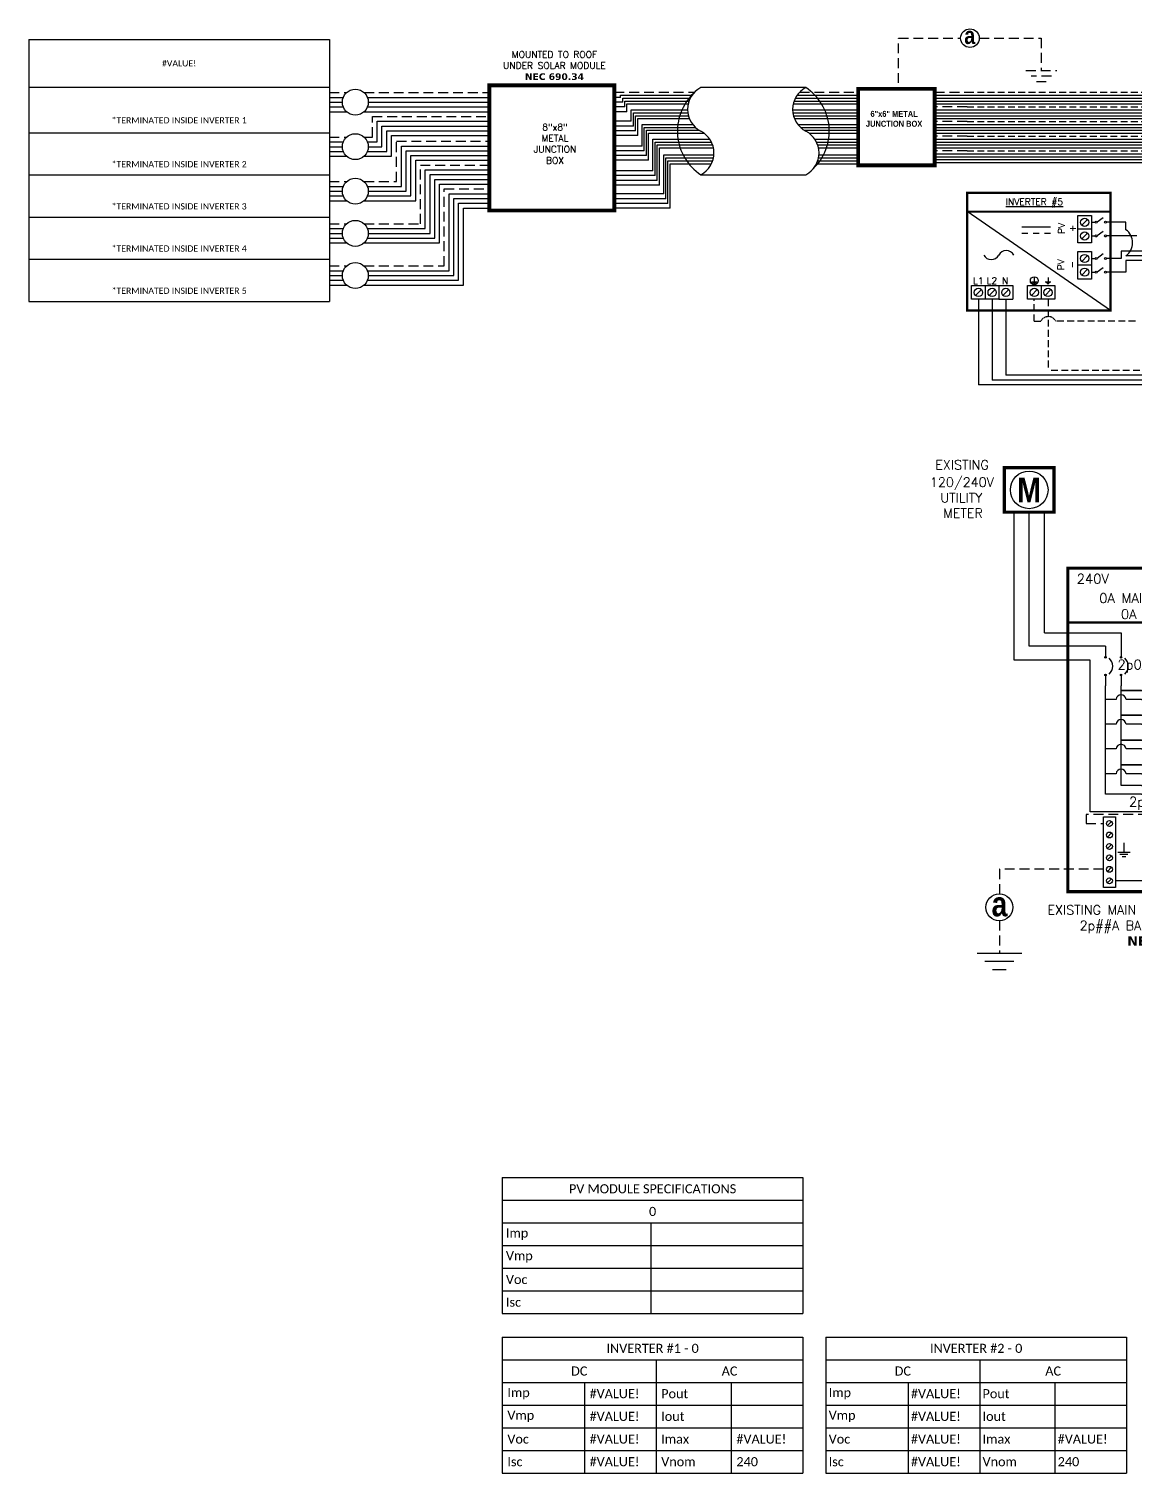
# Model space of a CAD drawing. Header units: feet. Extents: x 9859 to 10652, y 15293 to 15841.
# Drawn here: x 9859 to 10279, y 15293 to 15841 of the extents above; entities that cross this region are included whole.
import ezdxf

# ---------------------------------------------------------------- set-up
doc = ezdxf.new("R2010")
doc.units = ezdxf.units.FT
doc.header["$MEASUREMENT"] = 0
doc.linetypes.add('HIDDEN', pattern=[0.375, 0.25, -0.125])
for name, color, linetype in [('ONE LINE BLOCKS', 7, 'Continuous'), ('TABLES', 7, 'Continuous'), ('TEXT', 7, 'Continuous'), ('Z - TITLEBLOCK TXT', 7, 'Continuous')]:
    doc.layers.add(name, color=color, linetype=linetype)
doc.styles.add('ONE LINE TXT', font='techb___.ttf')
doc.styles.get("Standard").update_dxf_attribs({"font": 'simplex.shx'})

# ---------------------------------------------------------------- blocks, each defined once
blk = doc.blocks.new('*T15')
at = {"color": 9, "linetype": 'ByBlock', "lineweight": 30, "true_color": 0xa7bfde, "transparency": 16777216}
blk.add_line((0, 0), (114.11, 0), dxfattribs=at)
at = {"color": 0, "linetype": 'ByBlock', "lineweight": -2, "transparency": 16777216}
for p, q in [((0, 0), (0, -99.47)), ((114.11, 0), (114.11, -99.47)), ((0, -18.03), (114.11, -18.03)), ((0, -35.38), (114.11, -35.38)), ((0, -51.4), (114.11, -51.4)), ((0, -67.43), (114.11, -67.43)), ((0, -83.45), (114.11, -83.45)), ((0, -99.47), (114.11, -99.47))]:
    blk.add_line(p, q, dxfattribs=at)
at = {"color": 0, "transparency": 16777216, "char_height": 2.3758, "width": 108.4471, "attachment_point": 5}
for s, insert in [('{\\fCalibri|b0|i0|c0;#VALUE!', (57.06, -9.02)), ('{\\fCalibri|b0|i0|c0;^J^J*TERMINATED INSIDE INVERTER 1', (57.06, -26.71)), ('{\\fCalibri|b0|i0|c0;^J^J*TERMINATED INSIDE INVERTER 2', (57.06, -43.39)), ('{\\fCalibri|b0|i0|c0;^J^J*TERMINATED INSIDE INVERTER 3', (57.06, -59.41)), ('{\\fCalibri|b0|i0|c0;^J^J*TERMINATED INSIDE INVERTER 4', (57.06, -75.44)), ('{\\fCalibri|b0|i0|c0;^J^J*TERMINATED INSIDE INVERTER 5', (57.06, -91.46))]:
    blk.add_mtext(s, dxfattribs=dict(at, insert=insert))
blk = doc.blocks.new('*U17')
at = {"color": 7, "linetype": 'Continuous'}
for p, q in [((-628.73, -1.61), (-2.62, -1.61)), ((-628.73, -4.82), (-7.87, -4.82)), ((-628.73, -9.64), (-132.05, -9.65)), ((-628.73, -12.86), (-137.3, -12.86)), ((-628.73, -17.69), (-261.48, -17.69)), ((-628.73, -20.9), (-266.73, -20.9)), ((-628.73, -25.73), (-390.92, -25.73)), ((-628.73, -28.95), (-396.16, -28.95)), ((-628.73, -33.78), (-520.35, -33.78)), ((-628.73, -36.99), (-525.59, -36.99)), ((-541.48, -71.46), (-552.11, -71.46)), ((-535.52, -78.99), (-552.11, -78.99)), ((-541.48, -75.56), (-541.48, -71.46)), ((-525.59, -89.87), (-541.48, -89.87)), ((-622.52, -113.78), (-622.52, -160.83)), ((-280.35, -160.83), (-622.52, -160.83))]:
    blk.add_line(p, q, dxfattribs=at)
at = {"color": 253, "linetype": 'Continuous'}
for p, q in [((-628.73, -3.21), (-5.24, -3.22)), ((-628.73, -6.43), (-10.49, -6.43)), ((-628.73, -11.25), (-134.67, -11.25)), ((-628.73, -14.47), (-139.92, -14.47)), ((-628.73, -19.3), (-264.11, -19.3)), ((-628.73, -22.52), (-269.35, -22.52)), ((-628.73, -27.34), (-393.54, -27.34)), ((-628.73, -30.56), (-398.78, -30.56)), ((-628.73, -35.39), (-522.97, -35.39)), ((-628.73, -38.6), (-528.21, -38.6)), ((-528.21, -87.25), (-544.05, -87.25)), ((-544.05, -87.25), (-544.05, -91.36)), ((-544.05, -91.36), (-552.11, -91.36)), ((-522.97, -92.49), (-541.43, -92.49)), ((-541.43, -92.49), (-541.43, -98.89)), ((-541.43, -98.89), (-552.11, -98.89)), ((-607.45, -113.78), (-607.45, -155.57)), ((-273.07, -155.57), (-607.45, -155.57))]:
    blk.add_line(p, q, dxfattribs=at)
at = {"color": 10, "linetype": 'Continuous'}
for p in [(-614.98, -113.78), (-277.13, -158.2)]:
    blk.add_line(p, (-614.98, -158.2), dxfattribs=at)
at = {"layer": 'ONE LINE BLOCKS', "lineweight": 50, "const_width": 1.19}
for points in [[(-628.73, -119.95), (-628.73, -55.29), (-549.96, -55.29), (-549.96, -119.95)], [(-628.73, -65.58), (-628.73, -55.29), (-549.96, -55.29), (-549.96, -65.58)]]:
    blk.add_lwpolyline(points, close=True, dxfattribs=at)
at = {"layer": 'TEXT', "color": 92, "linetype": 'HIDDEN', "ltscale": 15}
for p, q in [((-628.73, 0), (0, 0)), ((-628.73, -8.04), (-129.43, -8.04)), ((-628.73, -16.08), (-258.86, -16.08)), ((-628.73, -24.13), (-388.29, -24.13)), ((-628.73, -32.17), (-517.73, -32.17)), ((-591.81, -125.82), (-591.81, -113.78)), ((-584.28, -113.78), (-584.28, -152.94)), ((-591.81, -125.82), (-588.21, -125.82)), ((-536.23, -125.82), (-579.97, -125.82)), ((-269.43, -152.94), (-584.28, -152.94))]:
    blk.add_line(p, q, dxfattribs=at)
at = {"layer": 'TEXT', "color": 92, "linetype": 'Continuous', "flags": 128}
for points in [[(-591.81, -101.84), (-591.81, -104.14)], [(-584.28, -101.84), (-584.28, -104.14)], [(-593.35, -104.14), (-590.28, -104.14)], [(-590.81, -104.71), (-592.82, -104.71)], [(-585.81, -104.14), (-582.74, -104.14)], [(-583.27, -104.71), (-585.28, -104.71)]]:
    blk.add_lwpolyline(points, dxfattribs=at)
at = {"layer": 'TEXT', "color": 92, "linetype": 'HIDDEN', "flags": 128}
for points in [[(-591.34, -105.28), (-592.28, -105.28)], [(-583.81, -105.28), (-584.75, -105.28)]]:
    blk.add_lwpolyline(points, dxfattribs=at)
at = {"layer": 'TEXT', "color": 92, "linetype": 'Continuous'}
blk.add_circle((-591.81, -103.58), 2.17, dxfattribs=at)
at = {"layer": 'TEXT', "color": 92, "linetype": 'HIDDEN', "ltscale": 0.3}
blk.add_arc((-584.09, -127.98), 4.65, 27.66392, 152.33608, dxfattribs=at)
at = {"layer": 'Z - TITLEBLOCK TXT', "color": 7, "linetype": 'Continuous'}
for p, q in [((-549.96, -119.95), (-628.73, -65.58)), ((-582.91, -74.19), (-598.68, -74.19)), ((-595.38, -77.6), (-598.68, -77.6)), ((-589.15, -77.6), (-592.44, -77.6)), ((-582.91, -77.6), (-586.21, -77.6))]:
    blk.add_line(p, q, dxfattribs=at)
at = {"layer": 'Z - TITLEBLOCK TXT', "color": 1, "linetype": 'Continuous'}
for p, q in [((-567.92, -82.76), (-567.92, -67.69)), ((-567.92, -67.69), (-560.38, -67.69)), ((-567.92, -82.76), (-567.92, -67.69)), ((-560.38, -67.69), (-560.38, -82.76)), ((-560.38, -67.69), (-560.38, -75.23)), ((-553.96, -69), (-557.22, -71.44)), ((-560.38, -75.23), (-567.92, -75.23)), ((-560.38, -71.46), (-558.35, -71.46)), ((-560.38, -78.99), (-558.35, -78.99)), ((-553.96, -76.53), (-557.22, -78.98)), ((-560.38, -82.76), (-567.92, -82.76)), ((-567.92, -102.66), (-567.92, -87.59)), ((-567.92, -87.59), (-560.38, -87.59)), ((-560.38, -95.12), (-567.92, -95.12)), ((-560.38, -87.59), (-560.38, -95.12)), ((-560.38, -91.36), (-558.35, -91.36)), ((-560.38, -95.12), (-560.38, -102.66)), ((-553.96, -88.89), (-557.22, -91.34)), ((-560.38, -102.66), (-567.92, -102.66)), ((-560.38, -98.89), (-558.35, -98.89)), ((-553.96, -96.43), (-557.22, -98.87)), ((-626.29, -106.25), (-611.22, -106.25)), ((-626.29, -113.78), (-626.29, -106.25)), ((-626.29, -106.25), (-618.75, -106.25)), ((-618.75, -106.25), (-618.75, -113.78)), ((-611.22, -106.25), (-611.22, -113.78)), ((-611.22, -106.25), (-603.68, -106.25)), ((-603.68, -106.25), (-603.68, -113.78)), ((-595.58, -106.25), (-580.51, -106.25)), ((-595.58, -113.78), (-595.58, -106.25)), ((-595.58, -106.25), (-588.04, -106.25)), ((-588.04, -106.25), (-588.04, -113.78)), ((-580.51, -106.25), (-580.51, -113.78)), ((-611.22, -113.78), (-626.29, -113.78)), ((-611.22, -113.78), (-603.68, -113.78)), ((-580.51, -113.78), (-595.58, -113.78))]:
    blk.add_line(p, q, dxfattribs=at)
at = {"layer": 'Z - TITLEBLOCK TXT', "color": 4, "linetype": 'Continuous'}
for p, q in [((-562.54, -69.85), (-565.76, -73.07)), ((-562.54, -77.39), (-565.76, -80.6)), ((-562.54, -89.75), (-565.76, -92.96)), ((-562.54, -97.28), (-565.76, -100.5)), ((-620.91, -108.41), (-624.12, -111.62)), ((-613.38, -108.41), (-616.59, -111.62)), ((-605.84, -108.41), (-609.06, -111.62)), ((-590.2, -108.41), (-593.42, -111.62)), ((-582.67, -108.41), (-585.88, -111.62))]:
    blk.add_line(p, q, dxfattribs=at)
for centre in [(-564.15, -71.46), (-564.15, -78.99), (-564.15, -91.36), (-564.15, -98.89), (-622.52, -110.02), (-614.98, -110.02), (-607.45, -110.02), (-591.81, -110.02), (-584.28, -110.02)]:
    blk.add_circle(centre, 2.27, dxfattribs=at)
at = {"layer": 'Z - TITLEBLOCK TXT', "color": 1, "linetype": 'Continuous'}
for centre in [(-557.81, -71.46), (-552.65, -71.46), (-557.81, -78.99), (-552.65, -78.99), (-557.81, -91.36), (-552.65, -91.36), (-557.81, -98.89), (-552.65, -98.89)]:
    blk.add_circle(centre, 0.541, dxfattribs=at)
at = {"layer": 'Z - TITLEBLOCK TXT', "linetype": 'Continuous'}
for centre, radius, start, end in [((-546.61, -82.72), 8.8, 305.65052, 54.34948), ((-607.26, -91.64), 4.65, 27.66392, 152.33608), ((-615.5, -87.32), 4.65, 207.66392, 332.33608)]:
    blk.add_arc(centre, radius, start, end, dxfattribs=at)
at = {"layer": 'TABLES', "color": 1, "linetype": 'Continuous'}
blk.add_text('%%UINVERTER #5', height=3.6576, dxfattribs=at).set_placement((-607.52, -62.03))
at = {"layer": 'TEXT', "color": 1, "char_height": 3.658, "attachment_point": 5, "rotation": 90}
for s, width, insert in [('PV +', 2.8378, (-573.89, -74.82)), ('PV -', 2.8013, (-574.12, -94.79))]:
    blk.add_mtext_dynamic_manual_height_columns(s, width=width, gutter_width=0.75, heights=[0], dxfattribs=dict(at, insert=insert))
at = {"layer": 'TEXT', "color": 1, "attachment_point": 5}
for s, insert, char_height in [('L1', (-622.57, -103.61), 3.658), ('L2', (-615.11, -103.58), 3.658), ('N', (-607.86, -103.63), 3.66)]:
    blk.add_mtext_dynamic_manual_height_columns(s, width=0.1481, gutter_width=0.75, heights=[0], dxfattribs=dict(at, insert=insert, char_height=char_height))
blk = doc.blocks.new('*T8')
at = {"layer": 'Z - TITLEBLOCK TXT', "color": 0, "lineweight": -2, "transparency": 16777216}
for p, q in [((0, 0), (114.19, 0)), ((0, 0), (0, -51.7)), ((114.19, 0), (114.19, -51.7)), ((0, -8.62), (114.19, -8.62)), ((58.43, -8.62), (58.43, -51.7)), ((0, -17.23), (114.19, -17.23)), ((31.22, -17.23), (31.22, -51.7)), ((86.98, -17.23), (86.98, -51.7)), ((0, -25.85), (114.19, -25.85)), ((0, -34.47), (114.19, -34.47)), ((0, -43.08), (114.19, -43.08)), ((0, -51.7), (114.19, -51.7))]:
    blk.add_line(p, q, dxfattribs=at)
at = {"layer": 'Z - TITLEBLOCK TXT', "color": 0, "linetype": 'Continuous', "transparency": 16777216, "char_height": 3.4544}
for s, insert, width, attachment_point in [('{\\fCalibri|b0|i0|c0;INVERTER #1 - 0', (57.09, -4.31), 110.3293, 5), ('{\\fCalibri|b0|i0|c0;DC', (29.22, -12.93), 54.5755, 5), ('{\\fCalibri|b0|i0|c0;AC', (86.31, -12.93), 51.8976, 5), ('{\\fCalibri|b0|i0|c0;Imp', (1.93, -21.54), 27.3681, 4), ('{\\fCalibri|b0|i0|c0;#VALUE!', (33.15, -21.54), 23.3513, 4), ('{\\fCalibri|b0|i0|c0;Pout', (60.36, -21.54), 24.6902, 4), ('{\\fCalibri|b0|i0|c0;', (88.91, -21.54), 23.3513, 4), ('{\\fCalibri|b0|i0|c0;Vmp', (1.93, -30.16), 27.3681, 4), ('{\\fCalibri|b0|i0|c0;#VALUE!', (33.15, -30.16), 23.3513, 4), ('{\\fCalibri|b0|i0|c0;Iout', (60.36, -30.16), 24.6902, 4), ('{\\fCalibri|b0|i0|c0;', (88.91, -30.16), 23.3513, 4), ('{\\fCalibri|b0|i0|c0;Voc', (1.93, -38.78), 27.3681, 4), ('{\\fCalibri|b0|i0|c0;#VALUE!', (33.15, -38.78), 23.3513, 4), ('{\\fCalibri|b0|i0|c0;Imax', (60.36, -38.78), 24.6902, 4), ('{\\fCalibri|b0|i0|c0;#VALUE!', (88.91, -38.78), 23.3513, 4), ('{\\fCalibri|b0|i0|c0;Isc', (1.93, -47.39), 27.3681, 4), ('{\\fCalibri|b0|i0|c0;#VALUE!', (33.15, -47.39), 23.3513, 4), ('{\\fCalibri|b0|i0|c0;Vnom', (60.36, -47.39), 24.6902, 4), ('{\\fCalibri|b0|i0|c0;240', (88.91, -47.39), 23.3513, 4)]:
    blk.add_mtext(s, dxfattribs=dict(at, insert=insert, width=width, attachment_point=attachment_point))
blk = doc.blocks.new('*T9')
at = {"layer": 'Z - TITLEBLOCK TXT', "color": 0, "lineweight": -2, "transparency": 16777216}
for p, q in [((0, 0), (114.19, 0)), ((0, 0), (0, -51.7)), ((114.19, 0), (114.19, -51.7)), ((0, -8.62), (114.19, -8.62)), ((58.43, -8.62), (58.43, -51.7)), ((0, -17.23), (114.19, -17.23)), ((31.22, -17.23), (31.22, -51.7)), ((86.98, -17.23), (86.98, -51.7)), ((0, -25.85), (114.19, -25.85)), ((0, -34.47), (114.19, -34.47)), ((0, -43.08), (114.19, -43.08)), ((0, -51.7), (114.19, -51.7))]:
    blk.add_line(p, q, dxfattribs=at)
at = {"layer": 'Z - TITLEBLOCK TXT', "color": 0, "linetype": 'Continuous', "transparency": 16777216, "char_height": 3.4544}
for s, insert, width, attachment_point in [('{\\fCalibri|b0|i0|c0;INVERTER #2 - 0', (57.09, -4.31), 112.0547, 5), ('{\\fCalibri|b0|i0|c0;DC', (29.22, -12.93), 56.3009, 5), ('{\\fCalibri|b0|i0|c0;AC', (86.31, -12.93), 53.623, 5), ('{\\fCalibri|b0|i0|c0;Imp', (1.07, -21.54), 29.0935, 4), ('{\\fCalibri|b0|i0|c0;#VALUE!', (32.29, -21.54), 25.0767, 4), ('{\\fCalibri|b0|i0|c0;Pout', (59.5, -21.54), 26.4156, 4), ('{\\fCalibri|b0|i0|c0;', (88.04, -21.54), 25.0767, 4), ('{\\fCalibri|b0|i0|c0;Vmp', (1.07, -30.16), 29.0935, 4), ('{\\fCalibri|b0|i0|c0;#VALUE!', (32.29, -30.16), 25.0767, 4), ('{\\fCalibri|b0|i0|c0;Iout', (59.5, -30.16), 26.4156, 4), ('{\\fCalibri|b0|i0|c0;', (88.04, -30.16), 25.0767, 4), ('{\\fCalibri|b0|i0|c0;Voc', (1.07, -38.78), 29.0935, 4), ('{\\fCalibri|b0|i0|c0;#VALUE!', (32.29, -38.78), 25.0767, 4), ('{\\fCalibri|b0|i0|c0;Imax', (59.5, -38.78), 26.4156, 4), ('{\\fCalibri|b0|i0|c0;#VALUE!', (88.04, -38.78), 25.0767, 4), ('{\\fCalibri|b0|i0|c0;Isc', (1.07, -47.39), 29.0935, 4), ('{\\fCalibri|b0|i0|c0;#VALUE!', (32.29, -47.39), 25.0767, 4), ('{\\fCalibri|b0|i0|c0;Vnom', (59.5, -47.39), 26.4156, 4), ('{\\fCalibri|b0|i0|c0;240', (88.04, -47.39), 25.0767, 4)]:
    blk.add_mtext(s, dxfattribs=dict(at, insert=insert, width=width, attachment_point=attachment_point))
blk = doc.blocks.new('*T13')
at = {"layer": 'Z - TITLEBLOCK TXT', "color": 0, "lineweight": -2, "transparency": 16777216}
for p, q in [((0, 0), (114.19, 0)), ((0, 0), (0, -51.69)), ((114.19, 0), (114.19, -51.69)), ((0, -8.62), (114.19, -8.62)), ((0, -17.23), (114.19, -17.23)), ((56.41, -17.23), (56.41, -51.69)), ((0, -25.85), (114.19, -25.85)), ((0, -34.46), (114.19, -34.46)), ((0, -43.08), (114.19, -43.08)), ((0, -51.69), (114.19, -51.69))]:
    blk.add_line(p, q, dxfattribs=at)
at = {"layer": 'Z - TITLEBLOCK TXT', "color": 0, "linetype": 'Continuous', "transparency": 16777216, "char_height": 3.4544}
for s, insert, width, attachment_point in [('{\\fCalibri|b0|i0|c0;PV MODULE SPECIFICATIONS', (57.09, -4.31), 111.433, 5), ('{\\fCalibri|b0|i0|c0;0', (57.09, -12.92), 111.433, 5), ('{\\fCalibri|b0|i0|c0;Imp', (1.38, -21.54), 53.6551, 4), ('{\\fCalibri|b0|i0|c0;', (57.78, -21.54), 55.0254, 4), ('{\\fCalibri|b0|i0|c0;Vmp', (1.38, -30.15), 53.6551, 4), ('{\\fCalibri|b0|i0|c0;', (57.78, -30.15), 55.0254, 4), ('{\\fCalibri|b0|i0|c0;Voc', (1.38, -38.77), 53.6551, 4), ('{\\fCalibri|b0|i0|c0;', (57.78, -38.77), 55.0254, 4), ('{\\fCalibri|b0|i0|c0;Isc', (1.38, -47.39), 53.6551, 4), ('{\\fCalibri|b0|i0|c0;', (57.78, -47.39), 55.0254, 4)]:
    blk.add_mtext(s, dxfattribs=dict(at, insert=insert, width=width, attachment_point=attachment_point))
blk = doc.blocks.new('*U19')
at = {"layer": 'ONE LINE BLOCKS', "linetype": 'Continuous'}
h = blk.add_hatch(color=1, dxfattribs=at)
h.dxf.hatch_style = 1
edge = h.paths.add_edge_path()
edge.add_arc((-70.09, 79.71), 0.291, 0, 360)
h = blk.add_hatch(color=1, dxfattribs=at)
h.dxf.hatch_style = 1
edge = h.paths.add_edge_path()
edge.add_arc((-64.17, 79.71), 0.291, 0, 360)
h = blk.add_hatch(color=1, dxfattribs=at)
h.dxf.hatch_style = 1
edge = h.paths.add_edge_path()
edge.add_arc((-70.09, 73.04), 0.291, 0, 360)
h = blk.add_hatch(color=1, dxfattribs=at)
h.dxf.hatch_style = 1
edge = h.paths.add_edge_path()
edge.add_arc((-64.17, 73.04), 0.291, 0, 360)
h = blk.add_hatch(color=1, dxfattribs=at)
h.dxf.hatch_style = 1
edge = h.paths.add_edge_path()
edge.add_arc((-52.18, 67.09), 0.291, 0, 360)
h = blk.add_hatch(color=1, dxfattribs=at)
h.dxf.hatch_style = 1
edge = h.paths.add_edge_path()
edge.add_arc((-45.5, 67.09), 0.291, 0, 360)
h = blk.add_hatch(color=1, dxfattribs=at)
h.dxf.hatch_style = 1
edge = h.paths.add_edge_path()
edge.add_arc((-52.18, 63.72), 0.291, 0, 360)
h = blk.add_hatch(color=1, dxfattribs=at)
h.dxf.hatch_style = 1
edge = h.paths.add_edge_path()
edge.add_arc((-45.5, 63.72), 0.291, 0, 360)
h = blk.add_hatch(color=1, dxfattribs=at)
h.dxf.hatch_style = 1
edge = h.paths.add_edge_path()
edge.add_arc((-52.18, 57.69), 0.291, 0, 360)
h = blk.add_hatch(color=1, dxfattribs=at)
h.dxf.hatch_style = 1
edge = h.paths.add_edge_path()
edge.add_arc((-45.5, 57.69), 0.291, 0, 360)
h = blk.add_hatch(color=1, dxfattribs=at)
h.dxf.hatch_style = 1
edge = h.paths.add_edge_path()
edge.add_arc((-52.18, 54.31), 0.291, 0, 360)
h = blk.add_hatch(color=1, dxfattribs=at)
h.dxf.hatch_style = 1
edge = h.paths.add_edge_path()
edge.add_arc((-45.5, 54.31), 0.291, 0, 360)
h = blk.add_hatch(color=1, dxfattribs=at)
h.dxf.hatch_style = 1
edge = h.paths.add_edge_path()
edge.add_arc((-52.18, 48.29), 0.291, 0, 360)
h = blk.add_hatch(color=1, dxfattribs=at)
h.dxf.hatch_style = 1
edge = h.paths.add_edge_path()
edge.add_arc((-52.18, 44.91), 0.291, 0, 360)
h = blk.add_hatch(color=1, dxfattribs=at)
h.dxf.hatch_style = 1
edge = h.paths.add_edge_path()
edge.add_arc((-45.5, 48.29), 0.291, 0, 360)
h = blk.add_hatch(color=1, dxfattribs=at)
h.dxf.hatch_style = 1
edge = h.paths.add_edge_path()
edge.add_arc((-45.5, 44.91), 0.291, 0, 360)
h = blk.add_hatch(color=1, dxfattribs=at)
h.dxf.hatch_style = 1
edge = h.paths.add_edge_path()
edge.add_arc((-52.18, 38.89), 0.291, 0, 360)
h = blk.add_hatch(color=1, dxfattribs=at)
h.dxf.hatch_style = 1
edge = h.paths.add_edge_path()
edge.add_arc((-45.5, 38.89), 0.291, 0, 360)
h = blk.add_hatch(color=1, dxfattribs=at)
h.dxf.hatch_style = 1
edge = h.paths.add_edge_path()
edge.add_arc((-52.18, 35.51), 0.291, 0, 360)
h = blk.add_hatch(color=1, dxfattribs=at)
h.dxf.hatch_style = 1
edge = h.paths.add_edge_path()
edge.add_arc((-45.5, 35.51), 0.291, 0, 360)
h = blk.add_hatch(color=1, dxfattribs=at)
h.dxf.hatch_style = 1
edge = h.paths.add_edge_path()
edge.add_arc((-52.18, 31.06), 0.291, 0, 360)
h = blk.add_hatch(color=1, dxfattribs=at)
h.dxf.hatch_style = 1
edge = h.paths.add_edge_path()
edge.add_arc((-52.18, 27.68), 0.291, 0, 360)
h = blk.add_hatch(color=1, dxfattribs=at)
h.dxf.hatch_style = 1
edge = h.paths.add_edge_path()
edge.add_arc((-45.5, 31.06), 0.291, 0, 360)
h = blk.add_hatch(color=1, dxfattribs=at)
h.dxf.hatch_style = 1
edge = h.paths.add_edge_path()
edge.add_arc((-45.5, 27.68), 0.291, 0, 360)
at = {"color": 10, "linetype": 'Continuous'}
for p, q in [((-24.71, 6.49), (-24.71, 27.68)), ((-20.67, 27.68), (-20.67, 27.68)), ((-20.67, 27.68), (-20.67, 27.68)), ((0, 6.49), (-24.71, 6.49))]:
    blk.add_line(p, q, dxfattribs=at)
at = {"color": 7, "linetype": 'Continuous'}
for p, q in [((-20.69, 9.66), (-20.69, 31.06)), ((0, 9.66), (-20.69, 9.66))]:
    blk.add_line(p, q, dxfattribs=at)
at = {"color": 253, "linetype": 'Continuous'}
for p, q in [((-36.04, 12.29), (-37.2, 12.29)), ((-36.04, 3.45), (-36.04, 12.29)), ((-31.39, 3.45), (-36.04, 3.45)), ((0, 3.45), (-26.11, 3.45))]:
    blk.add_line(p, q, dxfattribs=at)
at = {"color": 7, "linetype": 'Continuous'}
blk.add_circle((-110.4, -15.26), 5.11, dxfattribs=at)
at = {"color": 253, "linetype": 'Continuous'}
blk.add_arc((-28.75, 3.3), 2.64, 3.2819, 176.7181, dxfattribs=at)
at = {"layer": 'ONE LINE BLOCKS', "lineweight": 50}
for p, q in [((-108.51, 134.89), (-108.51, 151.79)), ((-108.51, 151.79), (-89.65, 151.79)), ((-89.65, 151.79), (-89.65, 134.89)), ((-89.65, 134.89), (-108.51, 134.89)), ((-84.43, 92.98), (-14.91, 92.98))]:
    blk.add_line(p, q, dxfattribs=at)
at = {"layer": 'ONE LINE BLOCKS', "lineweight": 50, "const_width": 1.19}
for points in [[(-108.51, 134.89), (-108.51, 151.79), (-89.65, 151.79), (-89.65, 134.89)], [(-84.43, -9.3), (-84.43, 113.61), (-14.91, 113.61), (-14.91, -9.3)]]:
    blk.add_lwpolyline(points, close=True, dxfattribs=at)
at = {"layer": 'TEXT', "color": 92, "linetype": 'HIDDEN', "ltscale": 15}
for p, q in [((-77.46, 20.02), (-77.46, 16.57)), ((-37.13, 20.02), (-77.46, 20.02)), ((-77.46, 16.57), (-70.87, 16.57)), ((-28.89, 0), (-28.89, 20.02)), ((0, 0), (-28.89, 0)), ((-70.87, -0.83), (-110.4, -0.83)), ((-110.4, -0.83), (-110.4, -10.15)), ((-110.4, -20.38), (-110.4, -32.73))]:
    blk.add_line(p, q, dxfattribs=at)
at = {"layer": 'TEXT', "color": 92, "linetype": 'Continuous', "ltscale": 15}
blk.add_line((-41.74, -5.18), (-66.33, -5.18), dxfattribs=at)
at = {"layer": 'TEXT', "color": 92, "linetype": 'HIDDEN', "flags": 128}
for points in [[(-65.45, 5.69), (-60.77, 5.69)], [(-63.1, 9.2), (-63.11, 5.69)], [(-61.58, 4.83), (-64.64, 4.83)], [(-62.39, 3.96), (-63.82, 3.96)]]:
    blk.add_lwpolyline(points, dxfattribs=at)
at = {"layer": 'TEXT', "color": 92, "linetype": 'Continuous', "ltscale": 4, "flags": 128}
for points in [[(-118.88, -32.73), (-101.92, -32.73)], [(-104.86, -35.88), (-115.94, -35.88)], [(-107.8, -39.02), (-113, -39.02)]]:
    blk.add_lwpolyline(points, dxfattribs=at)
at = {"layer": 'TEXT', "linetype": 'Continuous'}
blk.add_circle((-99.08, 143.34), 7.15, dxfattribs=at)
at = {"layer": 'TEXT', "color": 92, "linetype": 'Continuous', "ltscale": 0.3}
blk.add_arc((-33.01, 17.86), 4.65, 27.6639, 152.3361, dxfattribs=at)
at = {"layer": 'Z - TITLEBLOCK TXT', "color": 253, "linetype": 'Continuous'}
for p, q in [((-104.8, 78.58), (-104.8, 134.89)), ((-75.86, 78.58), (-104.8, 78.58)), ((-75.86, 20.99), (-75.86, 78.58)), ((-32.91, 20.99), (-75.86, 20.99)), ((-32.91, 16.64), (-37.2, 16.64)), ((-32.91, 20.99), (-32.91, 16.64))]:
    blk.add_line(p, q, dxfattribs=at)
at = {"layer": 'Z - TITLEBLOCK TXT', "color": 10, "linetype": 'Continuous'}
for p, q in [((-99.08, 83.91), (-99.08, 134.89)), ((-70.09, 83.91), (-99.08, 83.91)), ((-70.09, 27.68), (-70.09, 68.84)), ((-66.04, 63.72), (-70.09, 63.72)), ((-56.38, 63.72), (-62.3, 63.72)), ((-66.04, 54.31), (-70.09, 54.31)), ((-56.38, 54.31), (-62.3, 54.31)), ((-66.04, 44.91), (-70.09, 44.91)), ((-56.38, 44.91), (-62.3, 44.91)), ((-66.04, 35.51), (-70.09, 35.51)), ((-56.38, 35.51), (-62.3, 35.51)), ((-56.38, 27.68), (-70.09, 27.68)), ((-41.31, 27.68), (-24.71, 27.68))]:
    blk.add_line(p, q, dxfattribs=at)
at = {"layer": 'Z - TITLEBLOCK TXT', "color": 7, "linetype": 'Continuous'}
for p, q in [((-93.24, 89.01), (-93.24, 134.89)), ((-93.24, 89.01), (-64.17, 89.01)), ((-64.17, 89.01), (-64.17, 83.91)), ((-64.17, 67.09), (-64.17, 68.84)), ((-64.17, 57.69), (-64.17, 67.09)), ((-64.17, 67.09), (-56.38, 67.09)), ((-56.38, 67.09), (-64.17, 67.09)), ((-64.17, 48.29), (-64.17, 57.69)), ((-64.17, 57.69), (-56.38, 57.69)), ((-56.38, 57.69), (-64.17, 57.69)), ((-64.17, 38.89), (-64.17, 48.29)), ((-64.17, 48.29), (-56.38, 48.29)), ((-56.38, 48.29), (-64.17, 48.29)), ((-64.17, 31.06), (-64.17, 38.89)), ((-64.17, 38.89), (-56.38, 38.89)), ((-56.38, 38.89), (-64.17, 38.89)), ((-56.38, 31.06), (-64.17, 31.06)), ((-41.31, 31.06), (-20.69, 31.06))]:
    blk.add_line(p, q, dxfattribs=at)
at = {"layer": 'Z - TITLEBLOCK TXT', "color": 1, "linetype": 'Continuous'}
for p, q in [((-70.87, -7.78), (-70.87, 19.17)), ((-70.87, 19.17), (-66.33, 19.17)), ((-66.33, 19.17), (-66.33, -7.78)), ((-41.74, -7.71), (-41.74, 19.24)), ((-41.74, 19.24), (-37.2, 19.24)), ((-37.2, 19.24), (-37.2, -7.71)), ((-66.33, -7.78), (-70.87, -7.78)), ((-37.2, -7.71), (-41.74, -7.71))]:
    blk.add_line(p, q, dxfattribs=at)
at = {"layer": 'Z - TITLEBLOCK TXT', "color": 4, "linetype": 'Continuous'}
for p, q in [((-67.81, 17.35), (-69.38, 15.78)), ((-38.69, 17.43), (-40.26, 15.85)), ((-67.81, 13), (-69.38, 11.43)), ((-38.69, 13.08), (-40.26, 11.5)), ((-67.81, 8.65), (-69.38, 7.08)), ((-38.69, 8.73), (-40.26, 7.15)), ((-67.81, 4.3), (-69.38, 2.73)), ((-38.69, 4.38), (-40.26, 2.8)), ((-38.69, 0.03), (-40.26, -1.55)), ((-67.81, -0.05), (-69.38, -1.62)), ((-67.81, -4.4), (-69.38, -5.97)), ((-38.69, -4.33), (-40.26, -5.9))]:
    blk.add_line(p, q, dxfattribs=at)
at = {"layer": 'Z - TITLEBLOCK TXT', "color": 1, "linetype": 'Continuous', "flags": 128}
for points in [[(-70.09, 83.91), (-70.09, 79.71)], [(-70.09, 83.91), (-70.09, 79.71)], [(-64.17, 83.91), (-64.17, 79.71)], [(-64.17, 83.91), (-64.17, 79.71)], [(-70.09, 73.04), (-70.09, 68.84)], [(-64.17, 73.04), (-64.17, 68.84)], [(-56.38, 67.09), (-52.18, 67.09)], [(-56.38, 67.09), (-52.18, 67.09)], [(-45.5, 67.09), (-41.31, 67.09)], [(-56.38, 63.72), (-52.18, 63.72)], [(-56.38, 63.72), (-52.18, 63.72)], [(-45.5, 63.72), (-41.31, 63.72)], [(-56.38, 57.69), (-52.18, 57.69)], [(-56.38, 57.69), (-52.18, 57.69)], [(-45.5, 57.69), (-41.31, 57.69)], [(-56.38, 54.31), (-52.18, 54.31)], [(-56.38, 54.31), (-52.18, 54.31)], [(-45.5, 54.31), (-41.31, 54.31)], [(-56.38, 48.29), (-52.18, 48.29)], [(-56.38, 48.29), (-52.18, 48.29)], [(-56.38, 44.91), (-52.18, 44.91)], [(-56.38, 44.91), (-52.18, 44.91)], [(-45.5, 48.29), (-41.31, 48.29)], [(-45.5, 44.91), (-41.31, 44.91)], [(-56.38, 38.89), (-52.18, 38.89)], [(-56.38, 38.89), (-52.18, 38.89)], [(-45.5, 38.89), (-41.31, 38.89)], [(-56.38, 35.51), (-52.18, 35.51)], [(-56.38, 35.51), (-52.18, 35.51)], [(-45.5, 35.51), (-41.31, 35.51)], [(-56.38, 31.06), (-52.18, 31.06)], [(-56.38, 31.06), (-52.18, 31.06)], [(-56.38, 27.68), (-52.18, 27.68)], [(-56.38, 27.68), (-52.18, 27.68)], [(-45.5, 31.06), (-41.31, 31.06)], [(-45.5, 27.68), (-41.31, 27.68)]]:
    blk.add_lwpolyline(points, dxfattribs=at)
at = {"layer": 'Z - TITLEBLOCK TXT', "color": 1, "linetype": 'Continuous'}
for centre in [(-70.09, 79.71), (-64.17, 79.71), (-70.09, 73.04), (-64.17, 73.04), (-52.18, 67.09), (-45.5, 67.09), (-52.18, 63.72), (-45.5, 63.72), (-52.18, 57.69), (-45.5, 57.69), (-52.18, 54.31), (-45.5, 54.31), (-52.18, 48.29), (-52.18, 44.91), (-45.5, 48.29), (-45.5, 44.91), (-52.18, 38.89), (-45.5, 38.89), (-52.18, 35.51), (-45.5, 35.51), (-52.18, 31.06), (-52.18, 27.68), (-45.5, 31.06), (-45.5, 27.68)]:
    blk.add_circle(centre, 0.291, dxfattribs=at)
at = {"layer": 'Z - TITLEBLOCK TXT', "color": 4, "linetype": 'Continuous'}
for centre in [(-68.6, 16.57), (-39.47, 16.64), (-68.6, 12.22), (-39.47, 12.29), (-68.6, 7.87), (-39.47, 7.94), (-68.6, 3.52), (-68.6, -0.83), (-39.47, 3.59), (-39.47, -0.76), (-68.6, -5.18), (-39.47, -5.11)]:
    blk.add_circle(centre, 1.11, dxfattribs=at)
at = {"layer": 'Z - TITLEBLOCK TXT', "color": 1, "linetype": 'Continuous'}
for centre, start, end in [((-71.28, 76.38), 310.3392, 49.6608), ((-65.36, 76.38), 310.3392, 49.6608), ((-48.84, 65.9), 40.3392, 139.6608), ((-48.84, 62.52), 40.3392, 139.6608), ((-48.84, 56.5), 40.3392, 139.6608), ((-48.84, 53.12), 40.3392, 139.6608), ((-48.84, 47.1), 40.3392, 139.6608), ((-48.84, 43.72), 40.3392, 139.6608), ((-48.84, 37.69), 40.3392, 139.6608), ((-48.84, 34.31), 40.3392, 139.6608), ((-48.84, 29.86), 40.3392, 139.6608), ((-48.84, 26.48), 40.3392, 139.6608)]:
    blk.add_arc(centre, 3.93, start, end, dxfattribs=at)
at = {"layer": 'Z - TITLEBLOCK TXT', "color": 10, "linetype": 'Continuous'}
for centre in [(-64.17, 63.61), (-64.17, 54.21), (-64.17, 44.8), (-64.17, 35.4)]:
    blk.add_arc(centre, 1.87, 3.2937, 176.7063, dxfattribs=at)
at = {"layer": 'TABLES', "color": 1, "linetype": 'Continuous'}
blk.add_text('NEUTRAL', height=3.658, rotation=90, dxfattribs=at).set_placement((-42.4, -4.09))
at = {"layer": 'TEXT', "color": 1}
for s, p in [('EXISTING', (-134.76, 151.1)), ('120/240V', (-136.78, 144.52)), ('UTILITY', (-132.82, 138.61)), ('METER', (-131.72, 132.71))]:
    blk.add_text(s, height=3.543, dxfattribs=at).set_placement(p)
at = {"layer": 'TEXT', "color": 1, "attachment_point": 5}
for s, width, gutter_width, heights, insert, char_height in [('240V', 0.1481, 0.75, [0], (-74.92, 109.56), 3.658), ('1∅', 0.1481, 0.75, [0], (-20.22, 109.56), 3.658), ('0A MAIN BREAKER\\P0A BUSBAR', 94.6859, 0.75, [0], (-50.38, 99.17), 3.6576), ('2p0A', 0.1481, 0.75, [0], (-59.53, 76.34), 3.658), ('2p#A', 0.1481, 0.75, [0], (-55.05, 24.24), 3.658), ('EXISTING MAIN BREAKER LOAD CENTER\\P2p##A BACK FEED BREAKER\\P{\\fVerdana|b1|i0|c0|p34;NEC 690.64}', 140.5774, 97.94, [58.72], (-46.13, -22.19), 3.5433)]:
    blk.add_mtext_dynamic_manual_height_columns(s, width=width, gutter_width=gutter_width, heights=heights, dxfattribs=dict(at, insert=insert, char_height=char_height))
at = {"layer": 'Z - TITLEBLOCK TXT', "color": 253, "linetype": 'Continuous', "style": 'ONE LINE TXT'}
blk.add_text('M', height=9.38, dxfattribs=at).set_placement((-103.64, 138.62))
at = {"layer": 'Z - TITLEBLOCK TXT', "color": 1, "linetype": 'Continuous', "insert": (-113.36, -9.32), "char_height": 9.3833, "attachment_point": 1, "style": 'ONE LINE TXT'}
blk.add_mtext_dynamic_manual_height_columns('{\\W1;\\C256;a}', width=0.1385, gutter_width=2.13, heights=[0], dxfattribs=at)

msp = doc.modelspace()

# ---------------------------------------------------------------- linework, layer by layer
at = {"color": 7, "linetype": 'Continuous'}
for p, q in [((9973.03, 15815.26), (9978.43, 15815.26)), ((9987.48, 15815.26), (10033.74, 15815.26)), ((10083.6, 15815.26), (10081.28, 15815.26)), ((10083.6, 15816.09), (10110.77, 15816.09)), ((10083.6, 15815.26), (10083.6, 15816.09)), ((10153.98, 15819), (10114.08, 15819)), ((10150.67, 15816.09), (10173.85, 15816.09)), ((10202.92, 15816.09), (10215.22, 15816.09)), ((9973.03, 15811.64), (9978.43, 15811.64)), ((9987.48, 15811.64), (10033.74, 15811.64)), ((10085.24, 15811.64), (10081.28, 15811.64)), ((10085.24, 15813.87), (10109.62, 15813.87)), ((10085.24, 15811.64), (10085.24, 15813.87)), ((10087.7, 15810.54), (10109.07, 15810.54)), ((10087.7, 15806.2), (10087.7, 15810.54)), ((10148.98, 15810.54), (10173.85, 15810.54)), ((10149.52, 15813.87), (10173.85, 15813.87)), ((10202.92, 15813.87), (10215.22, 15813.87)), ((10202.92, 15810.54), (10215.22, 15810.54)), ((9991.17, 15798.35), (9991.17, 15806.2)), ((9991.17, 15806.2), (10033.74, 15806.2)), ((10087.7, 15806.2), (10081.28, 15806.2)), ((10089.34, 15808.32), (10109.39, 15808.32)), ((10089.34, 15802.58), (10089.34, 15808.32)), ((10091.8, 15804.98), (10111.05, 15804.98)), ((10091.8, 15796.79), (10091.8, 15804.98)), ((10149.29, 15808.32), (10173.85, 15808.32)), ((10150.95, 15804.98), (10173.85, 15804.98)), ((10202.92, 15808.32), (10215.22, 15808.32)), ((10202.92, 15804.98), (10215.22, 15804.98)), ((9994.8, 15794.73), (9994.8, 15802.58)), ((9994.8, 15802.58), (10033.74, 15802.58)), ((10089.34, 15802.58), (10081.28, 15802.58)), ((10093.44, 15802.75), (10113.53, 15802.75)), ((10093.44, 15793.17), (10093.44, 15802.75)), ((10095.89, 15787.38), (10095.89, 15799.42)), ((10095.89, 15799.42), (10117.47, 15799.42)), ((10153.44, 15802.75), (10173.85, 15802.75)), ((10157.38, 15799.42), (10173.85, 15799.42)), ((10202.92, 15802.75), (10215.22, 15802.75)), ((10202.92, 15799.42), (10215.22, 15799.42)), ((9973.03, 15798.35), (9978.43, 15798.35)), ((9973.03, 15794.73), (9978.43, 15794.73)), ((9987.48, 15798.35), (9991.17, 15798.35)), ((9987.48, 15794.73), (9994.8, 15794.73)), ((10000.37, 15781.44), (10000.37, 15796.79)), ((10000.37, 15796.79), (10033.74, 15796.79)), ((10004, 15777.81), (10004, 15793.17)), ((10004, 15793.17), (10033.74, 15793.17)), ((10091.8, 15796.79), (10081.28, 15796.79)), ((10093.44, 15793.17), (10081.28, 15793.17)), ((10097.53, 15783.75), (10097.53, 15797.19)), ((10097.53, 15797.19), (10118.58, 15797.19)), ((10099.99, 15778.56), (10099.99, 15793.39)), ((10099.99, 15793.39), (10119.05, 15793.39)), ((10158.49, 15797.19), (10173.85, 15797.19)), ((10158.96, 15793.39), (10173.85, 15793.39)), ((10202.92, 15797.19), (10215.22, 15797.19)), ((10202.92, 15793.86), (10215.22, 15793.86)), ((10009.43, 15765.41), (10009.43, 15787.73)), ((10009.43, 15787.73), (10033.74, 15787.73)), ((10101.63, 15774.93), (10101.63, 15791.17)), ((10101.63, 15791.17), (10118.59, 15791.17)), ((10158.5, 15791.17), (10173.85, 15791.17)), ((10202.92, 15791.63), (10215.22, 15791.63)), ((10013.06, 15761.79), (10013.06, 15784.11)), ((10013.06, 15784.11), (10033.74, 15784.11)), ((10095.89, 15787.38), (10081.28, 15787.38)), ((10097.53, 15783.75), (10081.28, 15783.75)), ((10114.08, 15785.89), (10153.98, 15785.89)), ((9973.03, 15781.44), (9978.43, 15781.44)), ((9973.03, 15777.81), (9978.43, 15777.81)), ((9987.48, 15781.44), (10000.37, 15781.44)), ((9987.48, 15777.81), (10004, 15777.81)), ((10018.49, 15778.67), (10033.74, 15778.67)), ((10018.49, 15749.39), (10018.49, 15778.67)), ((10099.99, 15778.56), (10081.28, 15778.56)), ((10022.12, 15775.05), (10033.74, 15775.05)), ((10022.12, 15745.77), (10022.12, 15775.05)), ((10101.63, 15774.93), (10081.28, 15774.93)), ((9973.03, 15765.41), (9978.43, 15765.41)), ((9973.03, 15761.79), (9978.43, 15761.79)), ((9987.48, 15765.41), (10009.43, 15765.41)), ((9987.48, 15761.79), (10013.06, 15761.79)), ((9973.03, 15749.39), (9978.43, 15749.39)), ((9987.48, 15749.39), (10018.49, 15749.39)), ((9973.03, 15745.77), (9978.43, 15745.77)), ((9987.48, 15745.77), (10022.12, 15745.77))]:
    msp.add_line(p, q, dxfattribs=at)
at = {"color": 253, "linetype": 'Continuous'}
for p, q in [((10084.42, 15814.98), (10110.1, 15814.98)), ((10084.42, 15813.45), (10084.42, 15814.98)), ((10150, 15814.98), (10173.85, 15814.98)), ((10202.92, 15814.98), (10215.22, 15814.98)), ((9973.03, 15813.45), (9977.95, 15813.45)), ((9973.03, 15809.83), (9979.54, 15809.83)), ((9986.24, 15809.83), (10033.74, 15809.83)), ((9987.82, 15813.45), (10033.74, 15813.45)), ((10084.42, 15813.45), (10081.28, 15813.45)), ((10086.06, 15809.83), (10081.28, 15809.83)), ((10086.06, 15812.76), (10109.3, 15812.76)), ((10086.06, 15809.83), (10086.06, 15812.76)), ((10149.2, 15812.76), (10173.85, 15812.76)), ((10202.92, 15812.76), (10215.22, 15812.76)), ((9992.99, 15796.54), (9992.99, 15804.39)), ((9992.99, 15804.39), (10033.74, 15804.39)), ((10088.52, 15804.39), (10081.28, 15804.39)), ((10088.52, 15809.43), (10109.16, 15809.43)), ((10088.52, 15804.39), (10088.52, 15809.43)), ((10090.16, 15807.2), (10109.76, 15807.2)), ((10090.16, 15800.77), (10090.16, 15807.2)), ((10149.07, 15809.43), (10173.85, 15809.43)), ((10149.67, 15807.2), (10173.85, 15807.2)), ((10202.92, 15809.43), (10215.22, 15809.43)), ((10202.92, 15807.2), (10215.22, 15807.2)), ((9996.61, 15792.91), (9996.61, 15800.77)), ((9996.61, 15800.77), (10033.74, 15800.77)), ((10090.16, 15800.77), (10081.28, 15800.77)), ((10092.62, 15803.87), (10112.07, 15803.87)), ((10092.62, 15794.98), (10092.62, 15803.87)), ((10094.26, 15801.64), (10115.35, 15801.64)), ((10094.26, 15791.35), (10094.26, 15801.64)), ((10151.97, 15803.87), (10173.85, 15803.87)), ((10155.26, 15801.64), (10173.85, 15801.64)), ((10202.92, 15803.87), (10215.22, 15803.87)), ((10202.92, 15801.64), (10215.22, 15801.64)), ((9973.03, 15796.54), (9977.95, 15796.54)), ((9987.82, 15796.54), (9992.99, 15796.54)), ((10002.19, 15779.62), (10002.19, 15794.98)), ((10002.19, 15794.98), (10033.74, 15794.98)), ((10092.62, 15794.98), (10081.28, 15794.98)), ((10096.71, 15785.57), (10096.71, 15798.3)), ((10096.71, 15798.3), (10118.12, 15798.3)), ((10098.35, 15781.94), (10098.35, 15796.08)), ((10098.35, 15796.08), (10118.89, 15796.08)), ((10158.02, 15798.3), (10173.85, 15798.3)), ((10158.79, 15796.08), (10173.85, 15796.08)), ((10202.92, 15798.3), (10215.22, 15798.3)), ((10202.92, 15796.08), (10215.22, 15796.08)), ((9973.03, 15792.91), (9979.54, 15792.91)), ((9986.24, 15792.91), (9996.61, 15792.91)), ((10005.81, 15776), (10005.81, 15791.35)), ((10005.81, 15791.35), (10033.74, 15791.35)), ((10094.26, 15791.35), (10081.28, 15791.35)), ((10100.81, 15776.75), (10100.81, 15792.28)), ((10100.81, 15792.28), (10118.89, 15792.28)), ((10102.45, 15773.12), (10102.45, 15790.05)), ((10102.45, 15790.05), (10118.13, 15790.05)), ((10158.03, 15790.05), (10173.85, 15790.05)), ((10158.8, 15792.28), (10173.85, 15792.28)), ((10202.92, 15792.74), (10215.22, 15792.74)), ((10202.92, 15790.52), (10215.22, 15790.52)), ((10011.25, 15763.6), (10011.25, 15785.92)), ((10011.25, 15785.92), (10033.74, 15785.92)), ((10014.87, 15759.98), (10014.87, 15782.29)), ((10014.87, 15782.29), (10033.74, 15782.29)), ((10096.71, 15785.57), (10081.28, 15785.57)), ((9973.03, 15779.62), (9977.95, 15779.62)), ((9987.82, 15779.62), (10002.19, 15779.62)), ((10020.31, 15776.86), (10033.74, 15776.86)), ((10020.31, 15747.58), (10020.31, 15776.86)), ((10098.35, 15781.94), (10081.28, 15781.94)), ((10100.81, 15776.75), (10081.28, 15776.75)), ((9973.03, 15776), (9979.54, 15776)), ((9986.24, 15776), (10005.81, 15776)), ((10023.93, 15773.23), (10033.74, 15773.23)), ((10023.93, 15743.96), (10023.93, 15773.23)), ((10102.45, 15773.12), (10081.28, 15773.12)), ((9973.03, 15763.6), (9977.95, 15763.6)), ((9987.82, 15763.6), (10011.25, 15763.6)), ((9973.03, 15759.98), (9979.54, 15759.98)), ((9986.24, 15759.98), (10014.87, 15759.98)), ((9973.03, 15747.58), (9977.95, 15747.58)), ((9973.03, 15743.96), (9979.54, 15743.96)), ((9986.24, 15743.96), (10023.93, 15743.96)), ((9987.82, 15747.58), (10020.31, 15747.58))]:
    msp.add_line(p, q, dxfattribs=at)
at = {"color": 7, "linetype": 'Continuous'}
for centre, radius in [((10216.3, 15837.76), 3.53), ((9982.89, 15813.45), 4.93), ((9982.89, 15796.54), 4.93), ((9982.89, 15779.62), 4.93), ((9982.89, 15763.6), 4.93), ((9982.89, 15747.58), 4.93)]:
    msp.add_circle(centre, radius, dxfattribs=at)
for centre, start, end in [((10125.07, 15802.44), 133.9732, 236.4265), ((10143, 15802.44), 313.9732, 56.4265)]:
    msp.add_arc(centre, 19.87, start, end, dxfattribs=at)
at = {"layer": 'ONE LINE BLOCKS', "lineweight": 50}
for points, const_width in [([(10081.28, 15772.28), (10033.74, 15772.28), (10033.74, 15819.82), (10081.28, 15819.82)], 1.49), ([(10202.92, 15789.43), (10173.85, 15789.43), (10173.85, 15818.5), (10202.92, 15818.5)], 1.48)]:
    msp.add_lwpolyline(points, close=True, dxfattribs=dict(at, const_width=const_width))
at = {"layer": 'TEXT', "color": 92, "linetype": 'HIDDEN', "ltscale": 15}
for p, q in [((10189.2, 15820.76), (10189.2, 15837.76)), ((10189.2, 15837.76), (10212.77, 15837.76)), ((10219.84, 15837.76), (10243.41, 15837.76)), ((10243.41, 15837.76), (10243.41, 15825.47)), ((9973.03, 15817.07), (9979.54, 15817.07)), ((9986.24, 15817.07), (10033.74, 15817.07)), ((10081.28, 15817.2), (10111.68, 15817.2)), ((10151.59, 15817.2), (10173.85, 15817.2)), ((10202.92, 15817.2), (10215.22, 15817.2)), ((10215.22, 15811.65), (10202.92, 15811.65)), ((9989.36, 15800.16), (9989.36, 15808.01)), ((9989.36, 15808.01), (10033.74, 15808.01)), ((10215.22, 15806.09), (10202.92, 15806.09)), ((9973.03, 15800.16), (9979.54, 15800.16)), ((9986.24, 15800.16), (9989.36, 15800.16)), ((9998.56, 15783.25), (9998.56, 15798.6)), ((9998.56, 15798.6), (10033.74, 15798.6)), ((10215.22, 15800.53), (10202.92, 15800.53)), ((10215.22, 15794.97), (10202.92, 15794.97)), ((10007.62, 15767.23), (10007.62, 15789.54)), ((10007.62, 15789.54), (10033.74, 15789.54)), ((9973.03, 15783.25), (9979.54, 15783.25)), ((9986.24, 15783.25), (9998.56, 15783.25)), ((10016.68, 15780.48), (10033.74, 15780.48)), ((10016.68, 15751.21), (10016.68, 15780.48)), ((9973.03, 15767.23), (9979.54, 15767.23)), ((9986.24, 15767.23), (10007.62, 15767.23)), ((9973.03, 15751.21), (9979.54, 15751.21)), ((9986.24, 15751.21), (10016.68, 15751.21))]:
    msp.add_line(p, q, dxfattribs=at)
at = {"layer": 'TEXT', "color": 92, "linetype": 'HIDDEN', "ltscale": 15, "flags": 128}
for points in [[(10237.55, 15825.47), (10249.28, 15825.47)], [(10247.24, 15823.29), (10239.58, 15823.29)], [(10245.21, 15821.12), (10241.62, 15821.12)]]:
    msp.add_lwpolyline(points, dxfattribs=at)
at = {"layer": 'Z - TITLEBLOCK TXT', "linetype": 'Continuous'}
for centre, start, end in [((10118.42, 15810.72), 117.6639, 242.3361), ((10158.32, 15810.72), 117.6639, 242.3361), ((10109.74, 15794.17), 297.6639, 62.3361), ((10149.64, 15794.17), 297.6639, 62.3361)]:
    msp.add_arc(centre, 9.35, start, end, dxfattribs=at)

# ---------------------------------------------------------------- block references
for name, p in [('*T15', (9858.92, 15837.22)), ('*T13', (10038.7, 15404.87)), ('*T8', (10038.7, 15344.25)), ('*T9', (10161.59, 15344.25))]:
    msp.add_blockref(name, p)
at = {"xscale": 0.6911433531261844, "yscale": 0.6911433531261844, "zscale": 0.6911433531261844}
msp.add_blockref('*U17', (10649.77, 15817.2), dxfattribs=at)
at = {"color": 7}
msp.add_blockref('*U19', (10337.88, 15522.79), dxfattribs=at)

# ---------------------------------------------------------------- texts
at = {"layer": 'ONE LINE BLOCKS', "color": 1, "linetype": 'Continuous', "insert": (10187.5, 15810.14), "char_height": 2.2639, "width": 19.6235, "attachment_point": 2, "style": 'ONE LINE TXT'}
msp.add_mtext('6"x6" METAL JUNCTION BOX  ', dxfattribs=at)
at = {"layer": 'TEXT', "color": 1, "char_height": 2.5279, "attachment_point": 5}
for s, width, insert in [(' \\PMOUNTED TO ROOF \\PUNDER SOLAR MODULE\\P{\\fVerdana|b1|i0|c0|p34;NEC 690.34}', 71.6407, (10058.51, 15829.45)), ('8"x8" METAL JUNCTION BOX ', 0.4767, (10058.71, 15797.64))]:
    msp.add_mtext_dynamic_manual_height_columns(s, width=width, gutter_width=7.17, heights=[0], dxfattribs=dict(at, insert=insert))
at = {"layer": 'Z - TITLEBLOCK TXT', "color": 1, "linetype": 'Continuous', "insert": (10214.16, 15842.04), "char_height": 6.4852, "attachment_point": 1, "style": 'ONE LINE TXT'}
msp.add_mtext_dynamic_manual_height_columns('{\\W1;\\C256;a}', width=0.1385, gutter_width=2.13, heights=[0], dxfattribs=at)

doc.saveas('drawing.dxf')
